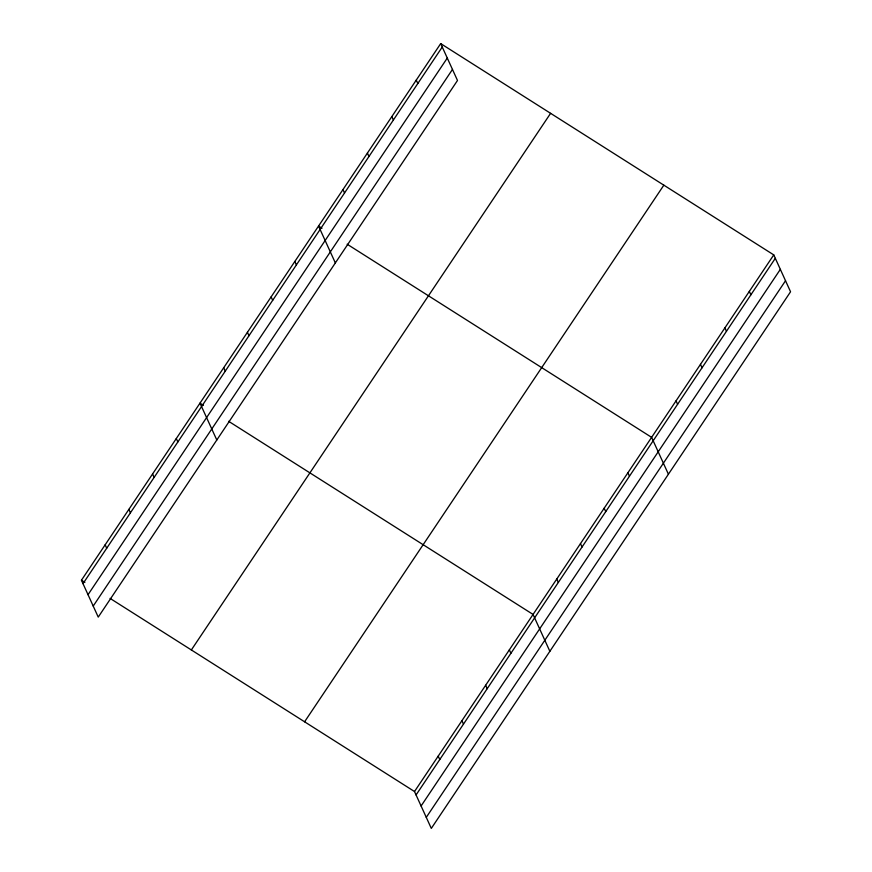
<?xml version="1.0" encoding="UTF-8"?>
<svg xmlns="http://www.w3.org/2000/svg" width="872" height="872" viewBox="0 0 872 872"><rect width="100%" height="100%" fill="white"/><g stroke="black" fill="none" stroke-linecap="round" stroke-linejoin="round"><path stroke-width="1.31" d="M440.698 43.6L457.495 80.475L98.242 617.104L81.445 580.229L440.698 43.6L773.758 254.897L790.555 291.771L431.302 828.4L414.505 791.525L110.068 598.388M83.004 583.651L442.246 47.023M88.028 594.693L447.282 58.053M93.217 606.062L452.47 69.433M191.35 649.956L550.603 113.327M304.59 721.798L663.843 185.169M414.505 791.525L773.758 254.897M416.064 794.948L775.317 258.319M421.089 805.99L780.342 269.35M426.277 817.358L785.53 280.73M321.986 228.235L318.553 226.055L335.349 262.93M347.165 244.215L651.613 437.352L668.41 474.226M203.427 405.317L199.993 403.147L216.801 440.011M228.617 421.296L533.054 614.433L549.861 651.308M81.445 580.229L84.878 582.409M749.321 291.39L750.879 294.801M724.894 327.872L726.452 331.295M700.467 364.365L702.025 367.788M676.04 400.858L677.599 404.281M627.894 472.766L629.453 476.188M416.26 80.093L417.819 83.505M604.187 508.18L605.746 511.602M391.833 116.586L393.392 119.998M580.48 543.605L582.038 547.017M367.406 153.069L368.965 156.491M556.761 579.019L558.32 582.442M342.979 189.562L344.538 192.985M509.346 649.858L510.905 653.27M294.834 261.469L296.393 264.892M485.639 685.272L487.197 688.695M271.127 296.894L272.685 300.306M461.92 720.686L463.479 724.109M247.419 332.308L248.978 335.731M438.213 756.111L439.771 759.523M223.701 367.722L225.259 371.145M176.286 438.562L177.844 441.973M152.578 473.976L154.126 477.398M128.86 509.401L130.419 512.812M105.152 544.815L106.711 548.226"/></g></svg>
